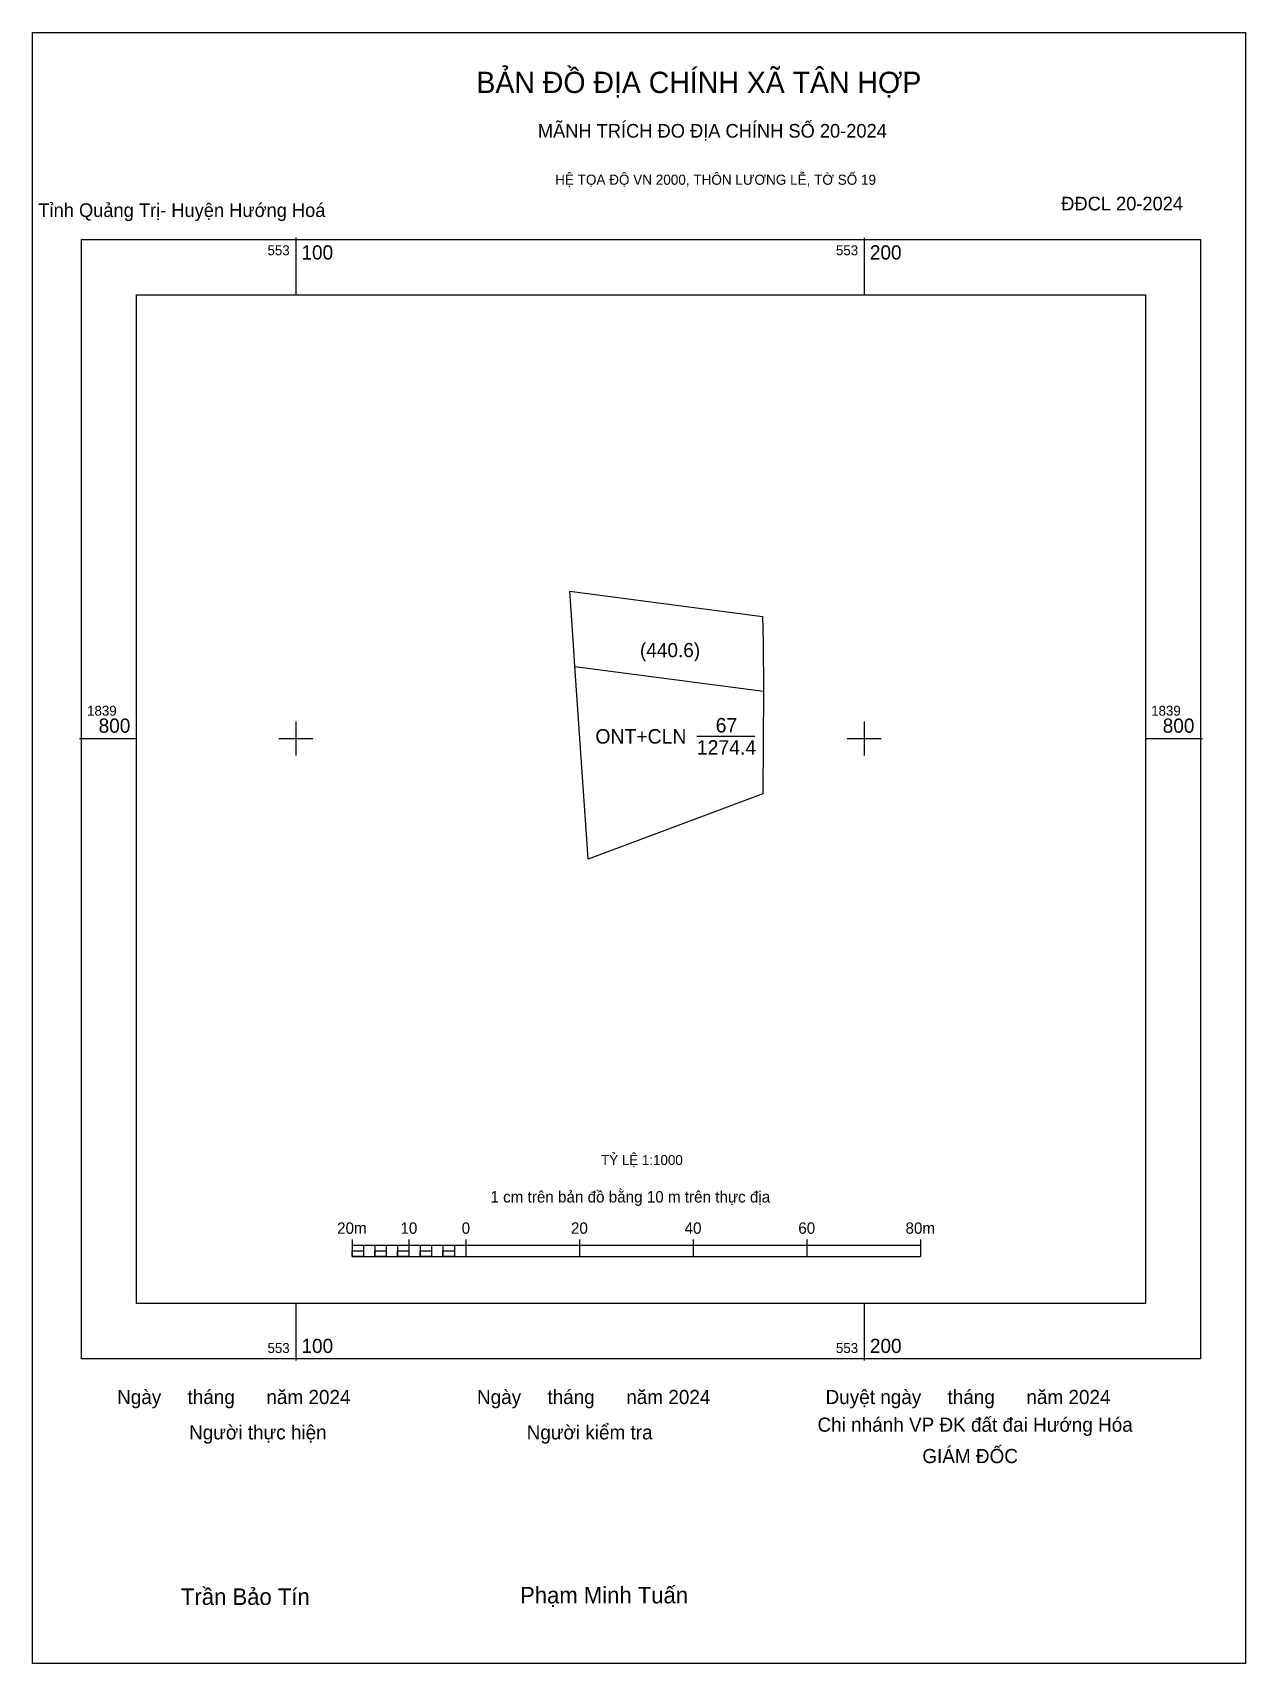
# Model space of a CAD drawing. Extents: x 553054 to 553267, y 1839637 to 1839924.
import ezdxf

# ---------------------------------------------------------------- set-up
doc = ezdxf.new("R2010")
doc.units = 0
for name, color, linetype in [('Level 10', 7, 'Continuous'), ('Level 13', 7, 'Continuous'), ('Level 15', 7, 'Continuous'), ('Level 23', 7, 'Continuous'), ('Level 27', 7, 'Continuous'), ('Level 59', 7, 'Continuous'), ('Level 6', 7, 'Continuous'), ('Level 62', 7, 'Continuous'), ('Level 63', 7, 'Continuous'), ('Level 9', 7, 'Continuous')]:
    doc.layers.add(name, color=color, linetype=linetype)

msp = doc.modelspace()

# ---------------------------------------------------------------- linework, layer by layer
at = {"layer": 'Level 10'}
msp.add_lwpolyline([(553148.8, 1839817.35), (553148.21, 1839825.9), (553182.12, 1839821.44), (553182.25, 1839817.02), (553182.26, 1839808.31), (553182.19, 1839790.24), (553151.46, 1839778.74), (553151.22, 1839782.27), (553150.52, 1839792.38), (553149.12, 1839812.74)], close=True, dxfattribs=at)
at = {"layer": 'Level 15'}
msp.add_lwpolyline([(553053.71, 1839924.18), (553267.06, 1839924.18), (553267.06, 1839637.26), (553053.71, 1839637.26)], close=True, dxfattribs=at)
at = {"layer": 'Level 23'}
msp.add_line((553170.56, 1839800.37), (553180.79, 1839800.37), dxfattribs=at)
at = {"layer": 'Level 27'}
for p, q in [((553182.12, 1839821.44), (553182.13, 1839821.44)), ((553148.8, 1839817.35), (553148.79, 1839817.35)), ((553150.52, 1839792.38), (553150.51, 1839792.38)), ((553151.22, 1839782.27), (553151.21, 1839782.27))]:
    msp.add_line(p, q, dxfattribs=at)
at = {"layer": 'Level 59'}
msp.add_line((553149.12, 1839812.64), (553182.26, 1839808.31), dxfattribs=at)
at = {"layer": 'Level 62'}
msp.add_lwpolyline([(553071.98, 1839878.07), (553249.49, 1839878.07), (553249.49, 1839700.56), (553071.98, 1839700.56)], close=True, dxfattribs=at)
at = {"layer": 'Level 63'}
for p, q in [((553100, 1839888.07), (553100, 1839878.07)), ((553200, 1839888.07), (553200, 1839878.07)), ((553100, 1839803), (553100, 1839797)), ((553200, 1839803), (553200, 1839797)), ((553061.98, 1839800), (553071.98, 1839800)), ((553097, 1839800), (553103, 1839800)), ((553197, 1839800), (553203, 1839800)), ((553249.49, 1839800), (553259.49, 1839800)), ((553109.9, 1839711.85), (553109.9, 1839708.85)), ((553109.9, 1839710.85), (553209.9, 1839710.85)), ((553111.9, 1839710.85), (553111.9, 1839708.85)), ((553113.9, 1839710.85), (553113.9, 1839708.85)), ((553115.9, 1839710.85), (553115.9, 1839708.85)), ((553117.9, 1839710.85), (553117.9, 1839708.85)), ((553119.9, 1839711.85), (553119.9, 1839708.85)), ((553119.9, 1839710.85), (553119.9, 1839708.85)), ((553121.9, 1839710.85), (553121.9, 1839708.85)), ((553123.9, 1839710.85), (553123.9, 1839708.85)), ((553125.9, 1839710.85), (553125.9, 1839708.85)), ((553127.9, 1839710.85), (553127.9, 1839708.85)), ((553129.9, 1839711.85), (553129.9, 1839708.85)), ((553129.9, 1839710.85), (553129.9, 1839708.85)), ((553149.9, 1839711.85), (553149.9, 1839708.85)), ((553169.9, 1839711.85), (553169.9, 1839708.85)), ((553189.9, 1839711.85), (553189.9, 1839708.85)), ((553209.9, 1839711.85), (553209.9, 1839708.85)), ((553109.9, 1839708.85), (553209.9, 1839708.85)), ((553100, 1839700.56), (553100, 1839690.56)), ((553200, 1839700.56), (553200, 1839690.56))]:
    msp.add_line(p, q, dxfattribs=at)
for points in [[(553062.29, 1839887.76), (553259.18, 1839887.76), (553259.18, 1839690.87), (553062.29, 1839690.87)], [(553109.9, 1839709.85), (553111.9, 1839709.85), (553111.9, 1839708.85), (553109.9, 1839708.85)], [(553109.9, 1839709.85), (553111.9, 1839709.85), (553111.9, 1839708.85), (553109.9, 1839708.85)], [(553113.9, 1839709.85), (553115.9, 1839709.85), (553115.9, 1839708.85), (553113.9, 1839708.85)], [(553117.9, 1839709.85), (553119.9, 1839709.85), (553119.9, 1839708.85), (553117.9, 1839708.85)], [(553121.9, 1839709.85), (553123.9, 1839709.85), (553123.9, 1839708.85), (553121.9, 1839708.85)], [(553125.9, 1839709.85), (553127.9, 1839709.85), (553127.9, 1839708.85), (553125.9, 1839708.85)]]:
    msp.add_lwpolyline(points, close=True, dxfattribs=at)

# ---------------------------------------------------------------- texts
at = {"layer": 'Level 13'}
for s, height, p in [('(440.6)', 2.5, (553160.55, 1839814.29)), ('67', 2.55, (553173.88, 1839801.05)), ('ONT+CLN', 2.55, (553152.71, 1839799.09)), ('1274.4', 2.55, (553170.56, 1839797.14))]:
    msp.add_text(s, height=height, dxfattribs=at).set_placement(p)
at = {"layer": 'Level 6'}
msp.add_text('TỶ LỆ 1:1000', height=1.7579, dxfattribs=at).set_placement((553153.71, 1839724.94))
at = {"layer": 'Level 63'}
for s, height, p in [('BẢN ĐỒ ĐỊA CHÍNH XÃ TÂN HỢP', 3.7437, (553131.78, 1839913.55)), ('MÃNH TRÍCH ĐO ĐỊA CHÍNH SỐ 20-2024', 2.4022, (553142.59, 1839905.7)), ('HỆ TỌA ĐỘ VN 2000, THÔN LƯƠNG LỄ, TỜ SỐ 19', 1.7782, (553145.63, 1839897.41)), ('553', 1.75, (553095.03, 1839885.01)), ('100', 2.5, (553101, 1839884.26)), ('553', 1.75, (553195.03, 1839885.01)), ('200', 2.5, (553201, 1839884.26)), ('1839', 1.75, (553063.29, 1839804)), ('1839', 1.75, (553250.49, 1839804)), ('800', 2.5, (553065.32, 1839801)), ('800', 2.5, (553252.52, 1839801)), ('1 cm trên bản đồ bằng 10 m trên thực địa', 2, (553134.25, 1839718.35)), ('20m', 2, (553107.27, 1839712.85)), ('10', 2, (553118.41, 1839712.85)), ('0', 2, (553129.19, 1839712.85)), ('20', 2, (553148.41, 1839712.85)), ('40', 2, (553168.41, 1839712.85)), ('60', 2, (553188.41, 1839712.85)), ('80m', 2, (553207.27, 1839712.85)), ('553', 1.75, (553095.03, 1839691.87)), ('100', 2.5, (553101, 1839691.87)), ('553', 1.75, (553195.03, 1839691.87)), ('200', 2.5, (553201, 1839691.87)), ('Ngày     tháng      năm 2024', 2.4883, (553068.57, 1839682.89)), ('Ngày     tháng      năm 2024', 2.4883, (553131.88, 1839682.89)), ('Duyệt ngày     tháng      năm 2024', 2.4883, (553193.21, 1839682.89)), ('Người thực hiện', 2.4883, (553081.23, 1839676.67)), ('Người kiểm tra', 2.4883, (553140.62, 1839676.67)), ('Chi nhánh VP ĐK đất đai Hướng Hóa', 2.4883, (553191.79, 1839678.02)), ('GIÁM ĐỐC', 2.488, (553210.23, 1839672.5)), ('Trần Bảo Tín', 2.9024, (553079.81, 1839647.55)), ('Phạm Minh Tuấn', 2.9024, (553139.46, 1839647.82))]:
    msp.add_text(s, height=height, dxfattribs=at).set_placement(p)
at = {"layer": 'Level 9'}
for s, p in [('Tỉnh Quảng Trị- Huyện Hướng Hoá', (553054.72, 1839891.74)), ('ĐĐCL 20-2024', (553234.67, 1839892.9))]:
    msp.add_text(s, height=2.4022, dxfattribs=at).set_placement(p)

doc.saveas('drawing.dxf')
